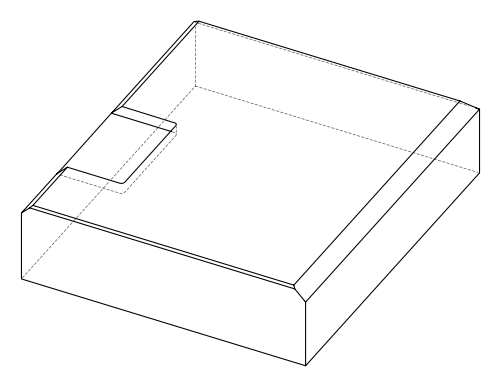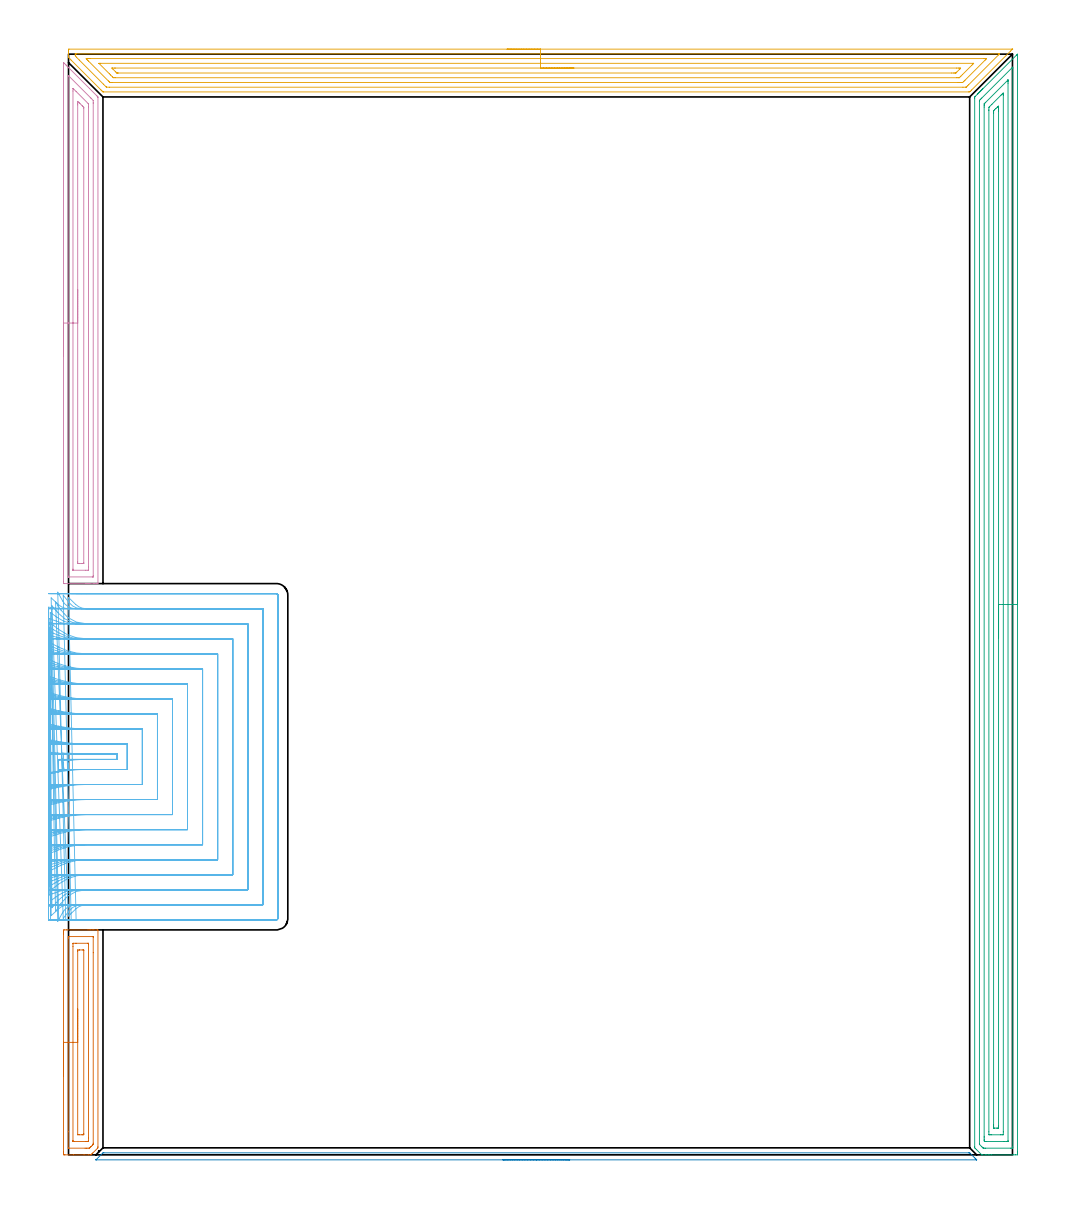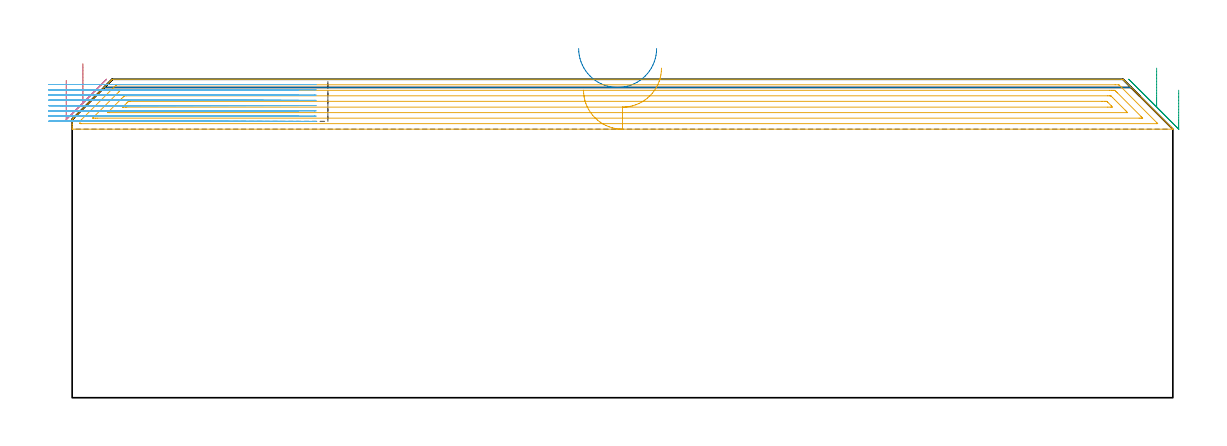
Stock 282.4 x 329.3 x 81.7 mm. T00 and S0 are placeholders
(PLAN: 6 operations, 1 tool changes, 77.4 min)
(1 AREA_MILL | FG_CHAMFER_SURFACE | UGT0205_001 | 2.38 min | 3890 mm3)
(2 AREA_MILL_1 | FG_CHAMFER_SURFACE_1 | UGT0205_001 | 2.25 min | 581 mm3)
(3 AREA_MILL_2 | FG_CHAMFER_SURFACE_2 | UGT0205_001 | 13.16 min | 26972 mm3)
(4 AREA_MILL_3 | FG_CHAMFER_SURFACE_3 | UGT0205_001 | 5.06 min | 8714 mm3)
(5 AREA_MILL_4 | FG_CHAMFER_SURFACE_4 | UGT0205_001 | 11.13 min | 21950 mm3)
(6 MILL_SLOT | SLOT_PARTIAL_RECTANGULAR | UGT0201_124 | Follow Part, ap 1.5, ae 75% | 43.43 min | 72712 mm3)
(TOOL UGT0205_001 | Chamfer Mill 20 x 3 x 45 deg. | D20 FL50 Z2)
(TOOL UGT0201_124 | Carbide End Mill 6.0 | D6 FL15 Z4)
(OP 1 AREA_MILL)
G17 G21 G94 G90
T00 M6
G54
G17 G0 G90 X-1.5 Y23.65 S1061 M3
G43 Z91.7 H0
Z81.4
G94 G1 Y23.688 Z80.528 F250.
Y23.802 Z79.664
Y23.991 Z78.812
Y24.253 Z77.98
Y24.587 Z77.174
Y24.99 Z76.4
Y25.458 Z75.664
Y25.99 Z74.972
Y26.579 Z74.329
Y27.222 Z73.74
Y27.914 Z73.208
Y28.65 Z72.74
Y29.424 Z72.337
Y30.23 Z72.003
Y31.062 Z71.741
Y31.914 Z71.552
Y32.778 Z71.438
Y33.65 Z71.4
Y66.147
X-1.499 Y66.688 Z71.401
X-1.497 Y67.036 Z71.402
X-1.493 Y67.29 Z71.404
X-1.156 Y67.294 Z71.741
X-0.557 Y67.3 Z72.34
X5.834 Z78.728
X6.384 Z79.281
X6.708 Z79.604
X7.258 Z80.154
X7.582 Z80.477
X8.545 Z81.444
X8.675 Y67.297 Z81.567
X8.798 Y67.29 Z81.688
X8.8 Y67.134 Z81.7
Y2.398
X8.796 Y2.105 Z81.69
X8.637 Y1.937 Z81.537
X7.25 Y0.55 Z80.149
X7. Y0.298 Z79.896
X6.867 Y0.166 Z79.764
X6.708 Y0.013 Z79.607
X6.701 Y0.01 Z79.6
X6.06 Y0. Z78.96
X4.637 Z77.533
X1.466 Z74.362
X-1.089 Z71.808
X-1.156 Y0.002 Z71.741
X-1.493 Y0.01 Z71.404
X-1.497 Y0.264 Z71.402
X-1.499 Y0.612 Z71.401
X-1.5 Y0.964 Z71.4
Y33.65
X-0.086 Z72.814
Y64.701
X-0.085 Y64.902 Z72.815
X-0.081 Y65.248 Z72.819
X-0.079 Y65.283 Z72.821
X-0.03 Y65.29 Z72.87
X0.073 Y65.296 Z72.973
X0.203 Y65.3 Z73.103
X7.194 Y65.299 Z80.094
X7.338 Y65.294 Z80.238
X7.365 Y65.29 Z80.265
X7.379 Y65.28 Z80.279
X7.381 Y65.249 Z80.281
X7.385 Y65.104 Z80.285
X7.386 Y60.471 Z80.286
Y3.492
X7.385 Y3.291 Z80.285
X7.382 Y3.205 Z80.282
X7.379 Y3.164 Z80.279
X7.366 Y3.128 Z80.266
X7.258 Y3.013 Z80.158
X7.119 Y2.871 Z80.019
X6.708 Y2.458 Z79.608
X6.648 Y2.398 Z79.548
X6.372 Y2.124 Z79.272
X6.293 Y2.05 Z79.193
X6.261 Y2.023 Z79.161
X6.216 Y2.008 Z79.116
X5.834 Y2.003 Z78.734
X5.35 Y2. Z78.25
X4.961 Z77.861
X0.106 Y2.001 Z73.006
X-0.038 Y2.006 Z72.862
X-0.065 Y2.01 Z72.835
X-0.079 Y2.02 Z72.821
X-0.081 Y2.051 Z72.819
X-0.085 Y2.196 Z72.815
X-0.086 Y6.91 Z72.814
Y33.65
X1.328 Z74.228
X1.329 Y62.363 Z74.229
X1.332 Y63.116 Z74.232
X1.334 Y63.25 Z74.234
X1.337 Y63.29 Z74.237
X1.376 Y63.293 Z74.276
X1.466 Y63.296 Z74.366
X2.16 Y63.3 Z75.06
X2.339 Z75.239
X5.655 Z78.555
X5.834 Y63.299 Z78.734
X5.894 Y63.297 Z78.794
X5.941 Y63.292 Z78.841
X5.965 Y63.287 Z78.865
X5.966 Y63.256 Z78.866
X5.97 Y63.116 Z78.87
X5.971 Y62.977 Z78.871
Y5.077
Y4.938
X5.964 Y4.184 Z78.864
X5.903 Y4.114 Z78.803
X5.834 Y4.045 Z78.734
X5.789 Y4.01 Z78.689
X5.747 Y4.006 Z78.647
X5.661 Y4.003 Z78.561
X5.487 Y4.001 Z78.387
X5.14 Y4. Z78.04
X1.645 Z74.545
X1.466 Y4.001 Z74.366
X1.406 Y4.003 Z74.306
X1.358 Y4.008 Z74.258
X1.335 Y4.013 Z74.235
X1.334 Y4.044 Z74.234
X1.33 Y4.184 Z74.23
X1.329 Y4.323 Z74.229
X1.328 Y33.65 Z74.228
X2.743 Z75.643
Y60.918
X2.744 Y61.079 Z75.644
X2.746 Y61.207 Z75.646
X2.749 Y61.283 Z75.649
X2.792 Y61.29 Z75.692
X3.213 Y61.299 Z76.113
X3.243 Y61.3 Z76.143
X4.117 Z77.017
X4.501 Y61.292 Z77.401
X4.544 Y61.29 Z77.444
X4.55 Y61.263 Z77.45
X4.555 Y61.214 Z77.455
X4.556 Y61.165 Z77.456
X4.557 Y6.382 Z77.457
X4.556 Y6.221 Z77.456
X4.553 Y6.094 Z77.453
X4.551 Y6.017 Z77.451
X4.508 Y6.01 Z77.408
X4.087 Y6.001 Z76.987
X4.057 Y6. Z76.957
X3.183 Z76.083
X2.799 Y6.008 Z75.699
X2.756 Y6.01 Z75.656
X2.75 Y6.037 Z75.65
X2.745 Y6.086 Z75.645
X2.744 Y6.135 Z75.644
X2.743 Y33.65 Z75.643
Y34.522 Z75.681
Y35.386 Z75.795
Y36.238 Z75.983
Y37.07 Z76.246
Y37.876 Z76.58
Y38.65 Z76.982
Y39.386 Z77.451
Y40.078 Z77.982
Y40.721 Z78.572
Y41.31 Z79.215
Y41.842 Z79.907
Y42.31 Z80.643
Y42.713 Z81.416
Y43.047 Z82.222
Y43.309 Z83.054
Y43.498 Z83.906
Y43.612 Z84.771
Y43.65 Z85.643
G0 Z91.7
M5
M2
(OP 2 AREA_MILL_1)
G17 G21 G94 G90
T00 M6
G54
G17 G0 G90 X149.95 Y-1.5 S1061 M3
G43 Z91.7 H0
Z89.6
G94 G1 X149.912 Z88.728 F250.
X149.798 Z87.864
X149.609 Z87.012
X149.347 Z86.18
X149.013 Z85.374
X148.61 Z84.6
X148.141 Z83.864
X147.61 Z83.172
X147.021 Z82.529
X146.378 Z81.94
X145.686 Z81.408
X144.95 Z80.94
X144.176 Z80.537
X143.37 Z80.203
X142.538 Z79.941
X141.686 Z79.752
X140.821 Z79.638
X139.95 Z79.6
X8.294
X8.207 Y-1.498
X8.205 Y-1.497
X8.207 Y-1.492 Z79.605
X10.142 Y0.442 Z81.542
X10.176 Y0.476 Z81.575
X10.3 Y0.601 Z81.699
X10.562 Y0.6 Z81.7
X269.314
X269.606 Y0.594 Z81.692
X269.724 Y0.476 Z81.575
X269.758 Y0.442 Z81.542
X271.096 Y-0.896 Z80.204
X271.396 Y-1.195 Z79.903
X271.544 Y-1.342 Z79.754
X271.693 Y-1.493 Z79.605
X271.695 Y-1.497 Z79.6
X271.693 Y-1.499 Z79.599
X271.606 Y-1.5 Z79.6
X139.95
X139.078 Z79.638
X138.213 Z79.752
X137.362 Z79.941
X136.53 Z80.203
X135.724 Z80.537
X134.95 Z80.94
X134.214 Z81.408
X133.522 Z81.94
X132.879 Z82.529
X132.289 Z83.172
X131.758 Z83.864
X131.29 Z84.6
X130.887 Z85.374
X130.553 Z86.18
X130.291 Z87.012
X130.102 Z87.864
X129.988 Z88.728
X129.95 Z89.6
G0 Z91.7
M5
M2
(OP 3 AREA_MILL_2)
G17 G21 G94 G90
T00 M6
G54
G17 G0 G90 X283.9 Y174.65 S1061 M3
G43 Z91.7 H0
Z78.9
G94 G1 Y174.612 Z78.028 F250.
Y174.498 Z77.164
Y174.309 Z76.312
Y174.047 Z75.48
Y173.713 Z74.674
Y173.31 Z73.9
Y172.842 Z73.164
Y172.31 Z72.472
Y171.721 Z71.829
Y171.078 Z71.24
Y170.386 Z70.709
Y169.65 Z70.24
Y168.876 Z69.837
Y168.07 Z69.503
Y167.238 Z69.241
Y166.386 Z69.052
Y165.522 Z68.938
Y164.65 Z68.9
Y0.917
X283.899 Y0.625 Z68.901
X283.893 Y0.03 Z68.904
X283.892 Y0.007 Z68.906
X283.299 Y0.003 Z69.499
X282.675 Y0. Z70.123
X276.162 Z76.633
X275.625 Z77.171
X275.27 Z77.526
X274.733 Z78.063
X274.378 Z78.417
X273.284 Z79.514
X273.262 Y0.001 Z79.536
X273.207 Y0.004 Z79.59
X273.17 Y0.029 Z79.628
X271.635 Y1.565 Z81.164
X271.26 Y1.939 Z81.536
X271.104 Y2.096 Z81.69
X271.1 Y2.413 Z81.7
Y316.16
X271.105 Y316.503 Z81.691
X271.24 Y316.642 Z81.556
X271.952 Y317.352 Z80.847
X271.998 Y317.4 Z80.799
X272.045 Y317.445 Z80.754
X272.25 Y317.65 Z80.549
X272.296 Y317.697 Z80.501
X272.342 Y317.742 Z80.457
X272.548 Y317.948 Z80.251
X272.593 Y317.995 Z80.204
X272.638 Y318.039 Z80.161
X272.846 Y318.246 Z79.953
X272.891 Y318.292 Z79.907
X272.935 Y318.336 Z79.864
X273.144 Y318.544 Z79.655
X273.188 Y318.589 Z79.609
X273.232 Y318.633 Z79.567
X273.442 Y318.842 Z79.357
X273.485 Y318.887 Z79.312
X273.529 Y318.929 Z79.27
X283.572 Y328.973 Z69.227
X283.745 Y329.146 Z69.052
X283.874 Y329.271 Z68.924
X283.894 Y329.283 Z68.903
X283.899 Y329.271 Z68.899
X283.9 Y164.65 Z68.9
X282.486 Z70.314
Y2.334
X282.484 Y2.255 Z70.316
X282.48 Y2.097 Z70.32
X282.477 Y2.009 Z70.323
X282.458 Y2.007 Z70.342
X282.407 Y2.004 Z70.393
X281.926 Y2. Z70.874
X274.378 Y2.001 Z78.423
X273.894 Y2.003 Z78.906
X273.692 Y2.01 Z79.108
X273.637 Y2.025 Z79.163
X273.57 Y2.086 Z79.23
X273.485 Y2.167 Z79.315
X273.237 Y2.413 Z79.563
X272.593 Y3.06 Z80.207
X272.534 Y3.124 Z80.266
X272.522 Y3.14 Z80.278
X272.519 Y3.176 Z80.281
X272.516 Y3.228 Z80.284
X272.515 Y3.307 Z80.285
X272.514 Y3.386 Z80.286
X272.515 Y315.267 Z80.285
X272.516 Y315.344 Z80.284
X272.521 Y315.424 Z80.279
X272.525 Y315.463 Z80.275
X272.541 Y315.483 Z80.259
X272.593 Y315.54 Z80.207
X272.902 Y315.852 Z79.898
X273.21 Y316.161 Z79.59
X282.278 Y325.228 Z70.522
X282.407 Y325.354 Z70.393
X282.452 Y325.395 Z70.348
X282.477 Y325.417 Z70.323
X282.48 Y325.336 Z70.32
X282.484 Y325.178 Z70.316
X282.485 Y325.099 Z70.315
X282.486 Y325.02 Z70.314
Y164.65
X281.071 Z71.729
Y4.201
X281.069 Y4.088 Z71.731
X281.067 Y4.033 Z71.733
X281.065 Y4.013 Z71.735
X281.023 Y4.01 Z71.777
X280.821 Y4.002 Z71.979
X280.622 Y4.001 Z72.178
X279.931 Y4. Z72.869
X274.577 Z78.223
X274.378 Y4.002 Z78.423
X274.177 Y4.007 Z78.623
X274.121 Y4.01 Z78.679
X274.081 Y4.03 Z78.719
X274.021 Y4.086 Z78.779
X273.962 Y4.146 Z78.838
X273.935 Y4.176 Z78.865
X273.934 Y4.201 Z78.866
X273.93 Y4.649 Z78.87
X273.929 Y5.095 Z78.871
X273.928 Y5.544 Z78.872
X273.929 Y313.479 Z78.871
X273.93 Y313.927 Z78.87
X273.934 Y314.373 Z78.866
X273.936 Y314.424 Z78.864
X273.976 Y314.469 Z78.824
X274.042 Y314.54 Z78.758
X274.125 Y314.625 Z78.675
X274.378 Y314.878 Z78.423
X281.023 Y321.524 Z71.777
X281.04 Y321.539 Z71.76
X281.05 Y321.545 Z71.75
X281.061 Y321.551 Z71.739
X281.065 Y321.542 Z71.735
X281.067 Y321.524 Z71.733
X281.071 Y321.27 Z71.729
Y321.074
X281.072 Y320.63 Z71.728
X281.071 Y164.65 Z71.729
X279.657 Z73.143
Y6.882
X279.652 Y6.067 Z73.148
X279.651 Y6.016 Z73.149
X279.608 Y6.01 Z73.192
X279.499 Y6.006 Z73.301
X279.278 Y6.002 Z73.522
X278.838 Y6. Z73.962
X276.162 Z76.638
X275.717 Y6.002 Z77.083
X275.5 Y6.005 Z77.3
X275.392 Y6.01 Z77.408
X275.349 Y6.015 Z77.451
X275.343 Y6.882 Z77.457
Y312.511
X275.344 Y312.585 Z77.456
X275.355 Y313.394 Z77.445
X275.433 Y313.479 Z77.367
X276.242 Y314.293 Z76.558
X279.003 Y317.054 Z73.797
X279.215 Y317.264 Z73.585
X279.369 Y317.416 Z73.431
X279.644 Y317.683 Z73.156
X279.656 Y317.129 Z73.144
X279.657 Y317.054 Z73.143
Y164.65
X278.243 Z74.557
X278.242 Y8.67 Z74.558
X278.241 Y8.375 Z74.559
X278.236 Y8.076 Z74.564
X278.232 Y8.009 Z74.568
X278.196 Y8.007 Z74.604
X278.113 Y8.003 Z74.687
X277.946 Y8.001 Z74.854
X277.723 Y8. Z75.077
X277.054 Y8.002 Z75.746
X276.827 Y8.004 Z75.973
X276.771 Y8.01 Z76.029
X276.764 Y8.025 Z76.036
X276.761 Y8.069 Z76.039
X276.758 Y8.67 Z76.042
X276.757 Y8.968 Z76.043
X276.758 Y311.691 Z76.042
X276.759 Y311.987 Z76.041
X276.764 Y312.286 Z76.036
X276.766 Y312.356 Z76.034
X277.019 Y312.62 Z75.781
X277.465 Y313.067 Z75.335
X277.878 Y313.479 Z74.922
X277.913 Y313.512 Z74.887
X277.946 Y313.54 Z74.854
X278.236 Y313.76 Z74.564
X278.24 Y313.479 Z74.56
X278.242 Y313.183 Z74.558
X278.243 Y312.585 Z74.557
Y312.287
Y164.65
Y163.778 Z74.595
Y162.914 Z74.709
Y162.062 Z74.898
Y161.23 Z75.16
Y160.424 Z75.494
Y159.65 Z75.897
Y158.914 Z76.365
Y158.222 Z76.896
Y157.579 Z77.486
Y156.99 Z78.129
Y156.458 Z78.821
Y155.99 Z79.557
Y155.587 Z80.331
Y155.253 Z81.137
Y154.991 Z81.969
Y154.802 Z82.82
Y154.688 Z83.685
Y154.65 Z84.557
G0 Z91.7
M5
M2
(OP 4 AREA_MILL_3)
G17 G21 G94 G90
T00 M6
G54
G17 G0 G90 X-1.5 Y238.85 S1061 M3
G43 Z91.7 H0
Z81.4
G94 G1 Y238.888 Z80.528 F250.
Y239.002 Z79.664
Y239.191 Z78.812
Y239.453 Z77.98
Y239.787 Z77.174
Y240.19 Z76.4
Y240.658 Z75.664
Y241.19 Z74.972
Y241.779 Z74.329
Y242.422 Z73.74
Y243.114 Z73.208
Y243.85 Z72.74
Y244.624 Z72.337
Y245.43 Z72.003
Y246.262 Z71.741
Y247.114 Z71.552
Y247.978 Z71.438
Y248.85 Z71.4
X-1.499 Y326.77 Z71.399
X-1.494 Y326.783 Z71.404
X-1.474 Y326.77 Z71.425
X-1.276 Y326.576 Z71.624
X-1.206 Y326.506 Z71.693
X-0.719 Y326.021 Z72.176
X-0.572 Y325.873 Z72.326
X-0.426 Y325.727 Z72.472
X-0.282 Y325.584 Z72.614
X-0.145 Y325.446 Z72.753
X0.021 Y325.28 Z72.919
X0.155 Y325.147 Z73.051
X0.283 Y325.018 Z73.18
X6.265 Y319.035 Z79.165
X8.513 Y316.788 Z81.411
X8.714 Y316.585 Z81.611
X8.797 Y316.495 Z81.689
X8.8 Y316.341 Z81.7
Y171.079
X8.798 Y170.91 Z81.689
X8.665 Y170.903 Z81.557
X8.524 Y170.9 Z81.424
X8.282 Z81.182
X7.582 Z80.477
X6.358 Z79.255
X5.834 Z78.729
X5.223 Z78.118
X-1.156 Z71.742
X-1.422 Y170.904 Z71.476
X-1.492 Y170.91 Z71.405
X-1.499 Y170.983 Z71.399
X-1.5 Y171.526 Z71.4
Y248.85
X-0.086 Z72.814
X-0.085 Y322.598 Z72.815
X-0.084 Y322.805 Z72.816
X-0.081 Y322.907 Z72.819
X-0.08 Y322.917 Z72.82
X-0.067 Y322.908 Z72.833
X-0.035 Y322.88 Z72.865
X0.252 Y322.598 Z73.152
X6.508 Y316.341 Z79.408
X6.708 Y316.137 Z79.608
X7.379 Y315.447 Z80.279
X7.384 Y314.755 Z80.284
X7.385 Y314.553 Z80.285
Y173.314
X7.383 Y172.967 Z80.283
X7.381 Y172.925 Z80.281
X7.38 Y172.912 Z80.28
X7.355 Y172.909 Z80.255
X7.248 Y172.903 Z80.148
X7.112 Y172.9 Z80.012
X0.122 Z73.022
X-0.036 Y172.903 Z72.864
X-0.069 Y172.907 Z72.831
X-0.079 Y172.91 Z72.821
X-0.081 Y172.921 Z72.819
X-0.084 Y172.958 Z72.816
X-0.085 Y173.113 Z72.815
X-0.086 Y248.85 Z72.814
X1.328 Z74.228
X1.329 Y318.268 Z74.229
X1.334 Y319.023 Z74.234
X1.335 Y319.037 Z74.235
X1.369 Y319.023 Z74.269
X1.466 Y318.931 Z74.366
X2.272 Y318.129 Z75.172
X5.847 Y314.553 Z78.747
X5.964 Y314.42 Z78.864
X5.97 Y313.659 Z78.87
X5.971 Y313.519 Z78.871
Y175.855
X5.969 Y175.102 Z78.869
X5.967 Y174.966 Z78.867
X5.965 Y174.923 Z78.865
X5.932 Y174.91 Z78.832
X5.834 Y174.908 Z78.734
X5.157 Y174.901 Z78.057
X1.466 Z74.366
X1.4 Y174.902 Z74.3
X1.348 Y174.907 Z74.248
X1.337 Y174.91 Z74.237
X1.334 Y174.923 Z74.234
X1.331 Y174.962 Z74.231
X1.329 Y175.102 Z74.229
Y175.242
X1.328 Y248.85 Z74.228
X2.743 Z75.643
Y314.14
X2.744 Y314.553 Z75.644
X2.747 Y315.03 Z75.647
X2.749 Y315.176 Z75.649
X3.033 Y314.908 Z75.933
X3.213 Y314.735 Z76.113
X3.398 Y314.553 Z76.298
X4.087 Y313.864 Z76.987
X4.29 Y313.659 Z77.19
X4.503 Y313.436 Z77.403
X4.551 Y313.383 Z77.451
X4.553 Y313.357 Z77.453
X4.555 Y313.298 Z77.455
X4.557 Y313.178 Z77.457
Y177.142
X4.556 Y177.013 Z77.456
X4.552 Y176.929 Z77.452
X4.55 Y176.911 Z77.45
X4.544 Y176.908 Z77.444
X4.519 Y176.905 Z77.419
X4.087 Y176.9 Z76.987
X3.203 Z76.103
X2.785 Y176.91 Z75.685
X2.749 Y176.919 Z75.649
X2.746 Y176.951 Z75.646
X2.744 Y176.999 Z75.644
X2.743 Y177.046 Z75.643
Y177.371
Y248.85
Y249.722 Z75.681
Y250.586 Z75.795
Y251.438 Z75.983
Y252.27 Z76.246
Y253.076 Z76.58
Y253.85 Z76.982
Y254.586 Z77.451
Y255.278 Z77.982
Y255.921 Z78.572
Y256.51 Z79.215
Y257.042 Z79.907
Y257.51 Z80.643
Y257.913 Z81.417
Y258.247 Z82.222
Y258.509 Z83.054
Y258.698 Z83.906
Y258.812 Z84.771
Y258.85 Z85.643
G0 Z91.7
M5
M2
(OP 5 AREA_MILL_4)
G17 G21 G94 G90
T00 M6
G54
G17 G0 G90 X131.2 Y330.8 S1061 M3
G43 Z91.7 H0
Z78.9
G94 G1 X131.238 Z78.028 F250.
X131.352 Z77.164
X131.541 Z76.312
X131.803 Z75.48
X132.137 Z74.674
X132.54 Z73.9
X133.008 Z73.164
X133.54 Z72.472
X134.129 Z71.829
X134.772 Z71.24
X135.464 Z70.708
X136.2 Z70.24
X136.974 Z69.837
X137.78 Z69.503
X138.612 Z69.241
X139.464 Z69.052
X140.328 Z68.938
X141.2 Z68.9
X282.296
X282.387 Y330.796 Z68.902
X282.388 Y330.795 Z68.903
X282.387 Y330.786 Z68.912
X281.799 Y330.199 Z69.501
X270.156 Y318.556 Z81.143
X269.766 Y318.165 Z81.531
X269.604 Y318.004 Z81.69
X269.295 Y318. Z81.7
X10.427
X10.306 Y318.004 Z81.689
X10.246 Y318.057 Z81.64
X10.014 Y318.286 Z81.414
X9.696 Y318.601 Z81.094
X0.776 Y327.523 Z72.174
X0.394 Y327.906 Z71.794
X0.269 Y328.031 Z71.668
X0.013 Y328.288 Z71.41
X0.001 Y328.305 Z71.392
X0. Y328.434 Z71.265
Y328.571 Z71.128
Y329.552 Z70.148
Y330.199 Z69.497
Y330.522 Z69.175
X0.002 Y330.791 Z68.905
X0.162 Y330.8 Z68.9
X141.2
Y329.386 Z70.314
X278.221 Y329.385 Z70.315
X278.3 Y329.384 Z70.316
X278.457 Y329.379 Z70.321
X278.512 Y329.372 Z70.328
X278.492 Y329.348 Z70.352
X278.455 Y329.307 Z70.393
X278.339 Y329.189 Z70.511
X278.221 Y329.071 Z70.629
X269.295 Y320.144 Z79.556
X268.967 Y319.82 Z79.88
X268.633 Y319.493 Z80.207
X268.555 Y319.421 Z80.279
X268.478 Y319.417 Z80.283
X268.402 Y319.416 Z80.284
X267.589 Y319.414 Z80.286
X12.213
X11.394 Y319.419 Z80.281
X11.363 Y319.421 Z80.279
X11.32 Y319.438 Z80.262
X11.262 Y319.493 Z80.207
X10.427 Y320.323 Z79.377
X3.227 Y327.523 Z72.177
X2.393 Y328.359 Z71.341
X2.342 Y328.415 Z71.285
X2.01 Y328.798 Z70.902
X2.005 Y329.307 Z70.393
X2.007 Y329.355 Z70.345
X2.009 Y329.374 Z70.326
X2.078 Y329.379 Z70.321
X2.235 Y329.384 Z70.316
X2.315 Y329.385 Z70.315
X141.2 Y329.386 Z70.314
Y327.972 Z71.728
X273.758 Y327.971 Z71.729
X274.202 Z71.73
X274.389 Y327.969 Z71.731
X274.651 Y327.964 Z71.736
Y327.957 Z71.743
Y327.952 Z71.748
X274.437 Y327.736 Z71.964
X274.224 Y327.523 Z72.177
X268.19 Y321.49 Z78.21
X267.975 Y321.278 Z78.422
X267.738 Y321.049 Z78.651
X267.51 Y320.835 Z78.865
X267.063 Y320.831 Z78.869
X266.617 Y320.829 Z78.871
X266.173
X13.105
X12.66 Y320.83 Z78.87
X12.438 Y320.834 Z78.866
X12.386 Y320.835 Z78.865
X12.317 Y320.894 Z78.806
X12.213 Y320.99 Z78.71
X11.922 Y321.278 Z78.422
X5.964 Y327.236 Z72.464
X5.681 Y327.523 Z72.177
X5.398 Y327.813 Z71.887
X5.263 Y327.965 Z71.735
X5.365 Y327.968 Z71.732
X5.516 Y327.97 Z71.73
X5.964 Y327.971 Z71.729
X6.407 Y327.972 Z71.728
X141.2
Y326.557 Z73.143
X270.552
X270.697 Y326.555 Z73.145
X270.769 Y326.552 Z73.148
X270.79 Y326.55 Z73.15
X270.786 Y326.545 Z73.155
X270.534 Y326.285 Z73.415
X270.385 Y326.134 Z73.566
X270.187 Y325.936 Z73.764
X267.411 Y323.16 Z76.54
X266.965 Y322.714 Z76.986
X266.617 Y322.368 Z77.332
X266.514 Y322.272 Z77.428
X266.488 Y322.25 Z77.45
X266.441 Y322.247 Z77.453
X266.339 Y322.245 Z77.455
X266.134 Y322.243 Z77.457
X265.724
X13.924
X13.515 Y322.248 Z77.452
X13.418 Y322.25 Z77.45
X13.285 Y322.374 Z77.326
X13.105 Y322.546 Z77.154
X12.587 Y323.062 Z76.638
X12.213 Y323.436 Z76.264
X9.205 Y326.445 Z73.255
X9.141 Y326.511 Z73.189
X9.115 Y326.543 Z73.157
X9.11 Y326.552 Z73.148
X9.117 Y326.553 Z73.147
X9.199 Y326.555 Z73.145
X9.535 Y326.557 Z73.143
X9.608
X141.2
Y325.143 Z74.557
X265.724
X266.321 Y325.142 Z74.558
X266.617 Y325.14 Z74.56
X266.896 Y325.136 Z74.564
X266.646 Y324.846 Z74.854
X266.632 Y324.831 Z74.869
X266.617 Y324.815 Z74.885
X265.724 Y323.922 Z75.778
X265.55 Y323.751 Z75.949
X265.485 Y323.69 Z76.01
X265.457 Y323.667 Z76.033
X265.425 Y323.664 Z76.036
X265.127 Y323.659 Z76.041
X264.832 Y323.657 Z76.043
X264.236
X14.89
X14.593 Y323.658 Z76.042
X14.509 Y323.661 Z76.039
X14.46 Y323.664 Z76.036
X14.431 Y323.679 Z76.021
X14.335 Y323.77 Z75.93
X14.145 Y323.954 Z75.746
X13.998 Y324.1 Z75.6
X13.253 Y324.846 Z74.854
X13.105 Y324.996 Z74.704
X12.974 Y325.137 Z74.563
X13.006 Y325.139 Z74.561
X13.105 Y325.141 Z74.559
X13.701 Y325.143 Z74.557
X13.998
X141.2
X142.072 Z74.595
X142.936 Z74.709
X143.788 Z74.898
X144.62 Z75.16
X145.426 Z75.494
X146.2 Z75.897
X146.936 Z76.365
X147.628 Z76.896
X148.271 Z77.486
X148.86 Z78.129
X149.392 Z78.821
X149.86 Z79.557
X150.263 Z80.331
X150.597 Z81.137
X150.859 Z81.969
X151.048 Z82.82
X151.162 Z83.685
X151.2 Z84.557
G0 Z91.7
M5
M2
(OP 6 MILL_SLOT)
G17 G21 G94 G90
T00 M6
G54
G17 G0 G90 X-5.949 Y113.983 S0 M3
G43 Z91.7 H0
Z80.35
G94 G1 X-3. Y114.534 F250.
G2 X0.103 Y115.003 R45. F500.
G1 X-0.241 Y117.983
G3 X-0.241 Y120.218 R3.
X5.273 Y119.9 R48.
G1 X14.6
Y118.3
X5.266
G3 X-0.241 Y117.983 R48.
G1 X0.103 Y115.003
G2 X5.266 Y115.3 R45.
G1 X17.6
Y122.9
X5.273
G2 X-3. Y123.667 R45.
G1 X-5.949 Y124.219 F250.
X-5.937 Y109.335
X-3. Y109.947
G2 X5.266 Y110.8 R40.5 F500.
G1 X22.1
Y127.4
X5.273
G2 X-3. Y128.254 R40.5
G1 X-5.937 Y128.867 F250.
X-5.92 Y104.649
X-3. Y105.338
G2 X5.266 Y106.3 R36. F500.
G1 X26.6
Y131.9
X5.273
G2 X-3. Y132.864 R36.
G1 X-5.92 Y133.553 F250.
X-5.895 Y99.909
X-3. Y100.696
G2 X5.266 Y101.8 R31.5 F500.
G1 X31.1
Y136.4
X5.273
G2 X-3. Y137.506 R31.5
G1 X-5.895 Y138.294 F250.
X-5.856 Y95.085
X-3. Y96.004
G2 X5.266 Y97.3 R27. F500.
G1 X35.6
Y140.9
X5.273
G2 X-3. Y142.199 R27.
G1 X-5.856 Y143.118 F250.
X-5.79 Y90.124
X-3. Y91.227
G2 X5.266 Y92.8 R22.5 F500.
G1 X40.1
Y145.4
X5.273
G2 X-3. Y146.976 R22.5
G1 X-5.79 Y148.079 F250.
X-5.665 Y84.912
X-3. Y86.29
G2 X5.266 Y88.3 R18. F500.
G1 X44.6
Y149.9
X5.273
G2 X-3. Y151.914 R18.
G1 X-5.664 Y153.293 F250.
X-5.372 Y79.136
X-3. Y80.973
G2 X5.266 Y83.8 R13.5 F500.
G1 X49.1
Y154.4
X5.273
G2 X-3. Y157.232 R13.5
G1 X-5.371 Y159.071 F250.
X-3.897 Y72.756
X-2.244 Y75.259
G2 X5.266 Y79.3 R9. F500.
G1 X53.6
Y158.9
X5.273
G2 X-2.238 Y162.943 R9.
G1 X-3.891 Y165.446 F250.
X-0.022 Y71.434 F500.
X2.129 Y73.526 F250.
G2 X5.266 Y74.8 R4.5 F500.
G1 X58.1
Y163.4
X5.273
G2 X2.136 Y164.674 R4.5
G1 X-0.015 Y166.766 F250.
X2.266 Y70.3 F500.
X5.266 F250.
X62.2 F500.
G3 X62.6 Y70.7 R0.4
G1 Y167.5
G3 X62.2 Y167.9 R0.4
G1 X5.273
X2.273 F250.
G0 Z91.7
X-5.966 Y114.33
Z79.
G1 X-3. Y114.783
G2 X-1.364 Y115.002 R45. F500.
G1 X-1.709 Y117.983
G3 X-1.709 Y120.217 R3.
X3.803 Y119.9 R48.
G1 X14.6
Y118.3
X3.802
G3 X-1.709 Y117.983 R48.
G1 X-1.364 Y115.002
G2 X3.802 Y115.3 R45.
G1 X17.6
Y122.9
X3.803
G2 X-3. Y123.417 R45.
G1 X-5.966 Y123.871 F250.
X-5.957 Y109.721
X-3. Y110.225
G2 X3.802 Y110.8 R40.5 F500.
G1 X22.1
Y127.4
X3.803
G2 X-3. Y127.975 R40.5
G1 X-5.957 Y128.479 F250.
X-5.946 Y105.085
X-3. Y105.652
G2 X3.802 Y106.3 R36. F500.
G1 X26.6
Y131.9
X3.803
G2 X-3. Y132.549 R36.
G1 X-5.946 Y133.115 F250.
X-5.929 Y100.409
X-3. Y101.057
G2 X3.802 Y101.8 R31.5 F500.
G1 X31.1
Y136.4
X3.803
G2 X-3. Y137.143 R31.5
G1 X-5.929 Y137.791 F250.
X-5.903 Y95.673
X-3. Y96.429
G2 X3.802 Y97.3 R27. F500.
G1 X35.6
Y140.9
X3.803
G2 X-3. Y141.771 R27.
G1 X-5.903 Y142.527 F250.
X-5.86 Y90.84
X-3. Y91.747
G2 X3.802 Y92.8 R22.5 F500.
G1 X40.1
Y145.4
X3.803
G2 X-3. Y146.453 R22.5
G1 X-5.86 Y147.36 F250.
X-5.778 Y85.832
X-3. Y86.965
G2 X3.802 Y88.3 R18. F500.
G1 X44.6
Y149.9
X3.803
G2 X-3. Y151.235 R18.
G1 X-5.778 Y152.369 F250.
X-5.591 Y80.45
X-3. Y81.961
G2 X3.802 Y83.8 R13.5 F500.
G1 X49.1
Y154.4
X3.803
G2 X-3. Y156.239 R13.5
G1 X-5.591 Y157.751 F250.
X-4.964 Y73.928
X-2.999 Y76.195
G2 X3.802 Y79.3 R9. F500.
G1 X53.6
Y158.9
X3.803
G2 X-2.999 Y162.006 R9.
G1 X-4.963 Y164.273 F250.
X-1.586 Y70.77 F500.
X0.289 Y73.112 F250.
G2 X3.802 Y74.8 R4.5 F500.
G1 X58.1
Y163.4
X3.803
G2 X0.292 Y165.085 R4.5
G1 X-1.585 Y167.426 F250.
X0.802 Y70.3 F500.
X3.802 F250.
X62.2 F500.
G3 X62.6 Y70.7 R0.4
G1 Y167.5
G3 X62.2 Y167.9 R0.4
G1 X3.803
X0.803 F250.
G0 Z91.7
X-5.983 Y120.502
Z77.65
G1 X-3. Y120.179
G3 X2.167 Y119.9 R48. F500.
G1 X14.6
Y118.3
X2.164
G3 X-3. Y118.021 R48.
G1 Y115.003
G2 X2.164 Y115.3 R45.
G1 X17.6
Y122.9
X2.167
G2 X-3. Y123.198 R45.
G1 X-5.98 Y123.542 F250.
X-5.976 Y110.087
X-3. Y110.469
G2 X2.164 Y110.8 R40.5 F500.
G1 X22.1
Y127.4
X2.167
G2 X-3. Y127.731 R40.5
G1 X-5.975 Y128.114 F250.
X-5.969 Y105.497
X-3. Y105.928
G2 X2.164 Y106.3 R36. F500.
G1 X26.6
Y131.9
X2.167
G2 X-3. Y132.273 R36.
G1 X-5.969 Y132.703 F250.
X-5.959 Y100.882
X-3. Y101.374
G2 X2.164 Y101.8 R31.5 F500.
G1 X31.1
Y136.4
X2.167
G2 X-3. Y136.827 R31.5
G1 X-5.959 Y137.319 F250.
X-5.945 Y96.228
X-3. Y96.802
G2 X2.164 Y97.3 R27. F500.
G1 X35.6
Y140.9
X2.167
G2 X-3. Y141.399 R27.
G1 X-5.945 Y141.973 F250.
X-5.92 Y91.511
X-3. Y92.199
G2 X2.164 Y92.8 R22.5 F500.
G1 X40.1
Y145.4
X2.167
G2 X-3. Y146.001 R22.5
G1 X-5.92 Y146.69 F250.
X-5.874 Y86.683
X-3. Y87.543
G2 X2.164 Y88.3 R18. F500.
G1 X44.6
Y149.9
X2.167
G2 X-3. Y150.658 R18.
G1 X-5.874 Y151.519 F250.
X-5.772 Y81.626
X-3. Y82.773
G2 X2.164 Y83.8 R13.5 F500.
G1 X49.1
Y154.4
X2.167
G2 X-3. Y155.428 R13.5
G1 X-5.772 Y156.576 F250.
X-5.457 Y75.95
X-3. Y77.671
G2 X2.164 Y79.3 R9. F500.
G1 X53.6
Y158.9
X2.167
G2 X-3. Y160.531 R9.
G1 X-5.456 Y162.253 F250.
X-3.226 Y69.849
X-1.776 Y72.475
G2 X2.164 Y74.8 R4.5 F500.
G1 X58.1
Y163.4
X2.167
G2 X-1.767 Y165.715 R4.5
G1 X-3.223 Y168.338 F250.
X-0.836 Y70.3 F500.
X2.164 F250.
X62.2 F500.
G3 X62.6 Y70.7 R0.4
G1 Y167.5
G3 X62.2 Y167.9 R0.4
G1 X2.167
X-0.833 F250.
G0 Z91.7
X-5.994 Y120.189
Z76.3
G1 X-3. Y119.998
G3 X0.061 Y119.9 R48. F500.
G1 X14.6
Y118.3
X0.064
G3 X-3. Y118.202 R48.
G1 Y115.196
G2 X0.064 Y115.3 R45.
G1 X17.6
Y122.9
X0.061
G2 X-3. Y123.004 R45.
G1 X-5.993 Y123.208 F250.
X-5.991 Y110.457
X-3. Y110.684
G2 X0.064 Y110.8 R40.5 F500.
G1 X22.1
Y127.4
X0.061
G2 X-3. Y127.516 R40.5
G1 X-5.991 Y127.743 F250.
X-5.989 Y105.914
X-3. Y106.169
G2 X0.064 Y106.3 R36. F500.
G1 X26.6
Y131.9
X0.061
G2 X-3. Y132.03 R36.
G1 X-5.989 Y132.286 F250.
X-5.986 Y101.359
X-3. Y101.651
G2 X0.064 Y101.8 R31.5 F500.
G1 X31.1
Y136.4
X0.061
G2 X-3. Y136.549 R31.5
G1 X-5.986 Y136.841 F250.
X-5.981 Y96.785
X-3. Y97.126
G2 X0.064 Y97.3 R27. F500.
G1 X35.6
Y140.9
X0.061
G2 X-3. Y141.074 R27.
G1 X-5.981 Y141.414 F250.
X-5.972 Y92.182
X-3. Y92.59
G2 X0.064 Y92.8 R22.5 F500.
G1 X40.1
Y145.4
X0.061
G2 X-3. Y145.609 R22.5
G1 X-5.972 Y146.017 F250.
X-5.956 Y87.527
X-3. Y88.037
G2 X0.064 Y88.3 R18. F500.
G1 X44.6
Y149.9
X0.061
G2 X-3. Y150.162 R18.
G1 X-5.956 Y150.672 F250.
X-5.922 Y82.767
X-3. Y83.448
G2 X0.064 Y83.8 R13.5 F500.
G1 X49.1
Y154.4
X0.061
G2 X-3. Y154.752 R13.5
G1 X-5.922 Y155.432 F250.
X-5.821 Y77.741
X-3. Y78.762
G2 X0.064 Y79.3 R9. F500.
G1 X53.6
Y158.9
X0.061
G2 X-3. Y159.437 R9.
G1 X-5.821 Y160.457 F250.
X-5.197 Y71.553
X-3. Y73.596
G2 X0.064 Y74.8 R4.5 F500.
G1 X58.1
Y163.4
X0.061
G2 X-3. Y164.602 R4.5
G1 X-5.199 Y166.643 F250.
X-2.936 Y70.3 F500.
X0.064 F250.
X62.2 F500.
G3 X62.6 Y70.7 R0.4
G1 Y167.5
G3 X62.2 Y167.9 R0.4
G1 X0.061
X-2.939 F250.
G0 X-6. Y119.942 Z74.95
G1 X-3. Y119.904
G3 X-2.385 Y119.9 R48. F500.
G1 X14.6
Y118.3
X-2.37
G3 X-3. Y118.296 R48.
G1 Y115.296
G2 X-2.37 Y115.3 R45.
G1 X17.6
Y122.9
X-2.385
G2 X-3. Y122.904 R45.
G1 X-6. Y122.945 F250.
Y110.748
X-3. Y110.795
G2 X-2.37 Y110.8 R40.5 F500.
G1 X22.1
Y127.4
X-2.385
G2 X-3. Y127.405 R40.5
G1 X-6. Y127.45 F250.
Y106.242
X-3. Y106.294
G2 X-2.37 Y106.3 R36. F500.
G1 X26.6
Y131.9
X-2.385
G2 X-3. Y131.905 R36.
G1 X-6. Y131.957 F250.
X-5.999 Y101.734
X-3. Y101.794
G2 X-2.37 Y101.8 R31.5 F500.
G1 X31.1
Y136.4
X-2.385
G2 X-3. Y136.406 R31.5
G1 X-5.999 Y136.465 F250.
Y97.223
X-3. Y97.293
G2 X-2.37 Y97.3 R27. F500.
G1 X35.6
Y140.9
X-2.385
G2 X-3. Y140.907 R27.
G1 X-5.999 Y140.975 F250.
Y92.707
X-3. Y92.791
G2 X-2.37 Y92.8 R22.5 F500.
G1 X40.1
Y145.4
X-2.385
G2 X-3. Y145.408 R22.5
G1 X-5.999 Y145.49 F250.
X-5.998 Y88.184
X-3. Y88.289
G2 X-2.37 Y88.3 R18. F500.
G1 X44.6
Y149.9
X-2.385
G2 X-3. Y149.911 R18.
G1 X-5.998 Y150.013 F250.
X-5.997 Y83.645
X-3. Y83.785
G2 X-2.37 Y83.8 R13.5 F500.
G1 X49.1
Y154.4
X-2.385
G2 X-3. Y154.414 R13.5
G1 X-5.997 Y154.551 F250.
X-5.993 Y79.068
X-3. Y79.278
G2 X-2.37 Y79.3 R9. F500.
G1 X53.6
Y158.9
X-2.385
G2 X-3. Y158.921 R9.
G1 X-5.993 Y159.126 F250.
X-5.97 Y74.335
X-3. Y74.756
G2 X-2.37 Y74.8 R4.5 F500.
G1 X58.1
Y163.4
X-2.385
G2 X-3. Y163.442 R4.5
G1 X-5.972 Y163.853 F250.
X-5.37 Y70.3
X-2.37
X62.2 F500.
G3 X62.6 Y70.7 R0.4
G1 Y167.5
G3 X62.2 Y167.9 R0.4
G1 X-2.385
X-5.385 F250.
G0 X-6. Y119.901 Z73.6
G1 X-3. Y119.9
X14.6 F500.
Y118.3
X-3.
Y115.3
X17.6
Y122.9
X-3.
X-6. Y122.902 F250.
Y110.798
X-3. Y110.8
X22.1 F500.
Y127.4
X-3.
X-6. Y127.402 F250.
Y106.298
X-3. Y106.3
X26.6 F500.
Y131.9
X-3.
X-6. Y131.902 F250.
Y101.797
X-3. Y101.8
X31.1 F500.
Y136.4
X-3.
X-6. Y136.402 F250.
Y97.297
X-3. Y97.3
X35.6 F500.
Y140.9
X-3.
X-6. Y140.903 F250.
Y92.796
X-3. Y92.8
X40.1 F500.
Y145.4
X-3.
X-6. Y145.403 F250.
Y88.295
X-3. Y88.3
X44.6 F500.
Y149.9
X-3.
X-6. Y149.904 F250.
Y83.794
X-3. Y83.8
X49.1 F500.
Y154.4
X-3.
X-6. Y154.405 F250.
Y79.29
X-3. Y79.3
X53.6 F500.
Y158.9
X-3.
X-6. Y158.908 F250.
Y74.781
X-3. Y74.8
X58.1 F500.
Y163.4
X-3.
X-6. Y163.416 F250.
X-5.971 Y70.3
X-2.971
X62.2 F500.
G3 X62.6 Y70.7 R0.4
G1 Y167.5
G3 X62.2 Y167.9 R0.4
G1 X-2.977
X-5.977 F250.
G0 X-6. Y119.9 Z72.25
G1 X-3.
X14.6 F500.
Y118.3
X-3.
Y115.3
X17.6
Y122.9
X-3.
X-6. F250.
Y110.8
X-3.
X22.1 F500.
Y127.4
X-3.
X-6. F250.
Y106.3
X-3.
X26.6 F500.
Y131.9
X-3.
X-6. F250.
Y101.8
X-3.
X31.1 F500.
Y136.4
X-3.
X-6. F250.
Y97.3
X-3.
X35.6 F500.
Y140.9
X-3.
X-6. F250.
Y92.8
X-3.
X40.1 F500.
Y145.4
X-3.
X-6. F250.
Y88.3
X-3.
X44.6 F500.
Y149.9
X-3.
X-6. F250.
Y83.8
X-3.
X49.1 F500.
Y154.4
X-3.
X-6. F250.
Y79.3
X-3.
X53.6 F500.
Y158.9
X-3.
X-6. F250.
Y74.8
X-3.
X58.1 F500.
Y163.4
X-3.
X-6. F250.
Y70.3
X-3.
X62.2 F500.
G3 X62.6 Y70.7 R0.4
G1 Y167.5
G3 X62.2 Y167.9 R0.4
G1 X-3.
X-6. F250.
G0 Y119.9 Z70.9
G1 X-3.
X14.6 F500.
Y118.3
X-3.
Y115.3
X17.6
Y122.9
X-3.
X-6. F250.
Y110.8
X-3.
X22.1 F500.
Y127.4
X-3.
X-6. F250.
Y106.3
X-3.
X26.6 F500.
Y131.9
X-3.
X-6. F250.
Y101.8
X-3.
X31.1 F500.
Y136.4
X-3.
X-6. F250.
Y97.3
X-3.
X35.6 F500.
Y140.9
X-3.
X-6. F250.
Y92.8
X-3.
X40.1 F500.
Y145.4
X-3.
X-6. F250.
Y88.3
X-3.
X44.6 F500.
Y149.9
X-3.
X-6. F250.
Y83.8
X-3.
X49.1 F500.
Y154.4
X-3.
X-6. F250.
Y79.3
X-3.
X53.6 F500.
Y158.9
X-3.
X-6. F250.
Y74.8
X-3.
X58.1 F500.
Y163.4
X-3.
X-6. F250.
Y70.3
X-3.
X62.2 F500.
G3 X62.6 Y70.7 R0.4
G1 Y167.5
G3 X62.2 Y167.9 R0.4
G1 X-3.
X-6. F250.
G0 Z91.7
M5
M2
